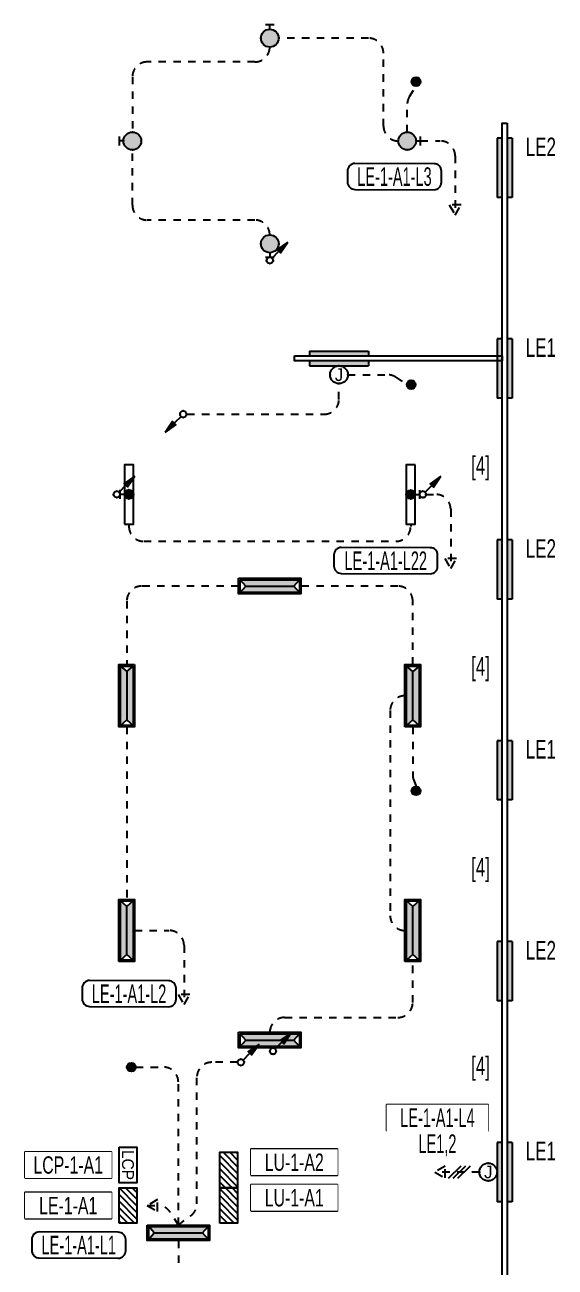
# Model space of a CAD drawing. Header units: millimetres. Extents: x 86947 to 500447, y -530175 to 1059536.
# Drawn here: x 90549 to 101277, y -232832 to -207695 of the extents above; entities that cross this region are included whole.
import ezdxf
from ezdxf.enums import TextEntityAlignment as Align

# ---------------------------------------------------------------- set-up
doc = ezdxf.new("R2010")
doc.units = ezdxf.units.MM
doc.header["$LTSCALE"] = 150
doc.set_wipeout_variables(frame=1)
doc.linetypes.add('D1', pattern=[3, 1, -1, 1])
for name, color, linetype in [('------01 Distribution Panel', 3, 'Continuous'), ('------01 Distribution Panel_UPS_Emgency', 232, 'Continuous'), ('------02 Etc Panel', 3, 'Continuous'), ('------03 Lighting Fixture', 3, 'Continuous'), ('------04 Lighting Switch', 2, 'Continuous'), ('------04 Number of Strands (가닥수)', 1, 'Continuous'), ('-----20 General Symbol', 3, 'Continuous'), ('-----23 Concealed or Exposed Wire', 4, 'D1'), ('-----28 Race Way', 1, 'Continuous')]:
    doc.layers.add(name, color=color, linetype=linetype)
doc.styles.add('ELEC', font='Dotum.ttf')

# ---------------------------------------------------------------- blocks, each defined once
blk = doc.blocks.new('D12')
at = {"linetype": 'Continuous'}
blk.add_lwpolyline([(600, -90), (600, 90), (-600, 90), (-600, -90)], close=True, dxfattribs=at)
blk.add_circle((0, 0), 90, dxfattribs=at)
for p in [(-90, 0), (0, 90), (90, 0), (0, -90)]:
    blk.add_point(p)
blk = doc.blocks.new('E13')
at = {"layer": '------03 Lighting Fixture'}
blk.add_hatch(color=256, dxfattribs=at).paths.add_polyline_path([(-90, 180, 1), (90, 180, 1)])
for p, q in [((90, 0), (-90, 0)), ((0, 90), (0, 0))]:
    blk.add_line(p, q, dxfattribs=at)
blk.add_blockref('D12', (0, 180), dxfattribs=at)
blk = doc.blocks.new('*U13')
h = blk.add_hatch(color=256)
edge = h.paths.add_edge_path()
edge.add_arc((0, -75), 75, 0, 360)
blk.add_circle((0, -75), 75)
blk = doc.blocks.new('D06')
for p, q in [((-75, 0), (0, 0)), ((0, -75), (0, 75))]:
    blk.add_line(p, q)
at = {"linetype": 'Continuous'}
blk.add_circle((-225, 0), 150, dxfattribs=at)
for p in [(-375, 0), (-225, 150), (-75, 0), (-225, -150)]:
    blk.add_point(p)
blk = doc.blocks.new('E06')
blk.add_hatch(color=256).paths.add_polyline_path([(-75, 0, 1), (-375, 0, 1)])
blk.add_blockref('D06', (0, 0))
blk = doc.blocks.new('E17')
h = blk.add_hatch(color=256)
h.paths.add_polyline_path([(600, 100), (-600, 100), (-600, 0), (600, 0)])
h.paths.add_polyline_path([(600, -100), (-600, -100), (-600, -200), (600, -200)])
for p, q in [((-600, 100), (600, 100)), ((-600, 100), (-600, 0)), ((600, 100), (600, 0)), ((600, 100), (600, 0)), ((-600, -100), (-600, -200)), ((-600, -200), (600, -200)), ((600, -100), (600, -200))]:
    blk.add_line(p, q)
blk = doc.blocks.new('벽부 비상등')
h = blk.add_hatch(color=0)
h.dxf.hatch_style = 1
h.paths.add_polyline_path([(0, 488), (-128, 600), (-128, -600), (0, -488)])
h = blk.add_hatch(color=0)
h.dxf.hatch_style = 1
h.paths.add_polyline_path([(128, 600), (0, 488), (0, -488), (128, -600)])
at = {"color": 1}
for p, q in [((-128, 600), (0, 488)), ((0, 488), (128, 600)), ((0, -488), (0, 488)), ((-128, -600), (0, -488)), ((0, -488), (128, -600))]:
    blk.add_line(p, q, dxfattribs=at)
blk.add_lwpolyline([(158, -630), (158, 630), (-158, 630), (-158, -630)], close=True)
blk.add_lwpolyline([(128, -600), (128, 600), (-128, 600), (-128, -600)], close=True, dxfattribs=at)
blk = doc.blocks.new('A02')
h = blk.add_hatch()
h.set_pattern_fill('ANSI31', color=256, scale=25, style=0)
h.set_pattern_definition([(45, (-2000, -19200), (-56.1266, 56.1266), [])])
h.paths.add_polyline_path([(-300, 300), (-300, 0), (300, 0), (300, 300)])
blk.add_lwpolyline([(300, 0), (-300, 0), (-300, 300), (300, 300)], close=True)
blk = doc.blocks.new('A07')
blk.add_lwpolyline([(-300, 0), (-300, 300), (300, 300), (300, 0)], close=True)
at = {"style": 'ELEC'}
blk.add_text('LCP', height=200, dxfattribs=at).set_placement((0, 150), align=Align.MIDDLE)
blk = doc.blocks.new('O01')
blk.add_hatch(color=256).paths.add_polyline_path([(-149, -218), (-218, -149), (-368, -368)])
blk.add_line((-46, -46), (-184, -184))
blk.add_lwpolyline([(-368, -368), (-149, -218), (-218, -149), (-368, -368)])
blk.add_circle((0, 0), 65)
for p in [(-65, 0), (-65, 0), (0, 65), (0, 65), (65, 0), (65, 0), (0, -65), (0, -65)]:
    blk.add_point(p)
blk = doc.blocks.new('O04')
blk.add_circle((0, 0), 150)
for p in [(-150, 0), (0, 150), (150, 0), (0, -150)]:
    blk.add_point(p)
at = {"style": 'ELEC'}
blk.add_text('J', height=214, dxfattribs=at).set_placement((0, 0), align=Align.MIDDLE)
blk = doc.blocks.new('O07')
blk.add_lwpolyline([(0, -100), (173, 0), (0, 100)], close=True)
blk = doc.blocks.new('*U45')
at = {"color": 0}
for p, q in [((-186, -106), (26, 106)), ((-106, -106), (106, 106)), ((-26, -106), (186, 106))]:
    blk.add_line(p, q, dxfattribs=at)

msp = doc.modelspace()

# ---------------------------------------------------------------- linework, layer by layer
at = {"layer": '------01 Distribution Panel', "color": 1}
msp.add_lwpolyline([(97867, -230071), (99922, -230071), (99922, -229546), (97867, -229546)], close=True, dxfattribs=at)
at = {"layer": '------01 Distribution Panel', "color": 1, "elevation": 0}
for points in [[(90549, -231027), (92304, -231027), (92304, -230502), (90549, -230502)], [(95121, -230970), (96876, -230970), (96876, -230445), (95121, -230445)], [(95121, -231690), (96876, -231690), (96876, -231165), (95121, -231165)], [(90549, -231847), (92304, -231847), (92304, -231322), (90549, -231322)]]:
    msp.add_lwpolyline(points, close=True, dxfattribs=at)
at = {"layer": '-----23 Concealed or Exposed Wire'}
for p, q in [((92654, -217795), (92654, -217845)), ((98354, -217797), (98354, -217845)), ((92954, -218145), (98054, -218145)), ((94854, -228687), (94329, -228687)), ((92794, -228785), (93354, -228785)), ((94029, -231549), (94029, -228987)), ((93654, -231980), (93654, -229085)), ((93025, -231585), (93239, -231585)), ((93654, -231980), (93493, -231725)), ((93654, -231980), (93908, -231790)), ((93654, -232295), (93654, -232862))]:
    msp.add_line(p, q, dxfattribs=at)
for points in [[(98104, -210045, -0.414214), (97804, -209745), (97804, -208265, 0.414214), (97504, -207965), (95684, -207965)], [(95504, -208145, -0.414214), (95204, -208445), (93024, -208445, 0.414214), (92724, -208745), (92724, -209865)], [(98284, -209865), (98284, -209306, -0.142226), (98330, -209145), (98464, -208935)], [(98554, -210045), (98954, -210045, -0.414214), (99254, -210345), (99254, -211545)], [(95504, -211945, 0.414214), (95204, -211645), (93024, -211645, -0.414214), (92724, -211345), (92724, -210225)], [(97084, -214775), (97888, -214775, -0.150806), (98057, -214827), (98274, -214975)], [(93832, -215573), (96604, -215573, 0.414214), (96904, -215273), (96904, -214955)], [(98664, -217197), (98864, -217197, -0.414214), (99164, -217497), (99164, -218697)], [(94874, -219052), (92911, -219052, 0.414214), (92611, -219352), (92611, -220640)], [(98396, -220640), (98396, -219352, 0.414214), (98096, -219052), (96134, -219052)], [(98239, -221270, 0.414214), (97939, -221570), (97939, -225720, 0.414214), (98239, -226020)], [(98396, -221900), (98396, -222873, 0.091859), (98416, -222981), (98464, -223105)], [(92769, -226020), (93469, -226020, -0.414214), (93769, -226320), (93769, -227520)], [(95504, -228080, -0.414214), (95804, -227780), (98096, -227780, 0.414214), (98396, -227480), (98396, -226650)]]:
    msp.add_lwpolyline(points, format="xyb", dxfattribs=at)
for points in [[(92611, -221900), (92611, -225390)], [(99744, -230907), (98844, -230907)]]:
    msp.add_lwpolyline(points, dxfattribs=at)
for centre, start, end in [((92954, -217845), 180, 270), ((98054, -217845), 270, 0), ((94329, -228987), 90, 180), ((93354, -229085), 0, 90), ((93239, -231885), 32.2128, 90), ((93729, -231549), 306.7562, 0)]:
    msp.add_arc(centre, 300, start, end, dxfattribs=at)
at = {"layer": '-----28 Race Way', "elevation": 0}
msp.add_lwpolyline([(100304, -209687), (100304, -248063), (100204, -248063), (100204, -209687)], close=True, dxfattribs=at)
at = {"layer": '-----28 Race Way'}
msp.add_lwpolyline([(96004, -214395), (100204, -214395), (100204, -214495), (96004, -214495)], close=True, dxfattribs=at)
at = {"color": 1, "linetype": 'Continuous'}
for points in [[(97076, -210875, 0.414214), (97226, -211025), (98826, -211030, 0.414214), (98976, -210880), (98976, -210655, 0.414214), (98826, -210505), (97226, -210500, 0.414214), (97076, -210650)], [(96800, -218645, 0.414214), (96950, -218795), (98750, -218800, 0.414214), (98900, -218650), (98900, -218425, 0.414214), (98750, -218275), (96950, -218270, 0.414214), (96800, -218420)], [(91707, -227407, 0.414214), (91857, -227557), (93457, -227562, 0.414214), (93607, -227412), (93607, -227187, 0.414214), (93457, -227037), (91857, -227032, 0.414214), (91707, -227182)], [(90689, -232495, 0.414214), (90839, -232645), (92439, -232650, 0.414214), (92589, -232500), (92589, -232275, 0.414214), (92439, -232125), (90839, -232120, 0.414214), (90689, -232270)]]:
    msp.add_lwpolyline(points, format="xyb", close=True, dxfattribs=at)

# ---------------------------------------------------------------- block references
at = {"layer": '------01 Distribution Panel', "xscale": 1.2, "yscale": 1.2, "zscale": 1.2, "rotation": 270}
msp.add_blockref('A02', (92454, -231585), dxfattribs=at)
at = {"layer": '------01 Distribution Panel_UPS_Emgency', "xscale": 1.2, "yscale": 1.2, "zscale": 1.2, "rotation": 270}
for p in [(94494, -230865), (94494, -231585)]:
    msp.add_blockref('A02', p, dxfattribs=at)
at = {"layer": '------02 Etc Panel', "xscale": 1.2, "yscale": 1.2, "zscale": 1.2, "rotation": 270}
msp.add_blockref('A07', (92454, -230765), dxfattribs=at)
at = {"layer": '------03 Lighting Fixture', "xscale": 1.2, "yscale": 1.2, "zscale": 1.2}
for p, rotation in [((95504, -207695), 89.99999999999999), ((92454, -210045), 180), ((95504, -212395), 270)]:
    msp.add_blockref('E06', p, dxfattribs=dict(at, rotation=rotation))
msp.add_blockref('E06', (98554, -210045), dxfattribs=at)
at = {"layer": '------03 Lighting Fixture', "color": 3, "rotation": 270}
for p in [(100304, -210587), (100304, -214651), (100304, -218715), (100304, -222779), (100304, -226843), (100304, -230907)]:
    msp.add_blockref('E17', p, dxfattribs=at)
at = {"layer": '------03 Lighting Fixture', "color": 3}
msp.add_blockref('E17', (96904, -214395), dxfattribs=at)
at = {"layer": '------03 Lighting Fixture'}
for p, rotation in [((92474, -217195), 270), ((98534, -217197), 89.99999999999999)]:
    msp.add_blockref('E13', p, dxfattribs=dict(at, rotation=rotation))
at = {"layer": '------03 Lighting Fixture', "xscale": -1}
for p, rotation in [((95504, -219052), 270), ((92611, -221270), 180), ((95504, -228237), 270), ((93654, -232137), 270)]:
    msp.add_blockref('벽부 비상등', p, dxfattribs=dict(at, rotation=rotation))
for p in [(98396, -221270), (92611, -226020), (98396, -226020)]:
    msp.add_blockref('벽부 비상등', p, dxfattribs=at)
at = {"layer": '------04 Lighting Switch', "xscale": 1.2, "yscale": 1.2, "zscale": 1.2, "rotation": 270}
for p in [(98554, -208845), (98454, -214975), (98554, -223195)]:
    msp.add_blockref('*U13', p, dxfattribs=at)
at = {"layer": '------04 Lighting Switch', "xscale": 1.2, "yscale": 1.2, "zscale": 1.2}
msp.add_blockref('*U13', (92704, -228695), dxfattribs=at)
at = {"layer": '------04 Number of Strands (가닥수)', "xscale": 1.2, "yscale": 1.2, "zscale": 1.2}
msp.add_blockref('*U45', (99342, -230907), dxfattribs=at)
at = {"layer": '-----20 General Symbol', "rotation": 180}
for p in [(95504, -212460), (92409, -217195), (98599, -217197), (95569, -228460), (94919, -228687)]:
    msp.add_blockref('O01', p, dxfattribs=at)
at = {"layer": '-----20 General Symbol', "xscale": 1.2, "yscale": 1.2, "zscale": 1.2}
for p in [(96904, -214775), (99924, -230907)]:
    msp.add_blockref('O04', p, dxfattribs=at)
at = {"layer": '-----20 General Symbol'}
msp.add_blockref('O01', (93754, -215573), dxfattribs=at)
at = {"layer": '-----23 Concealed or Exposed Wire', "xscale": 1.199999999953434, "yscale": 1.199999999953434, "zscale": 1.199999999953434}
for p, rotation in [((99254, -211337), 270), ((99164, -218490), 270), ((93769, -227312), 270), ((99051, -230907), 180), ((93233, -231585), 180)]:
    msp.add_blockref('O07', p, dxfattribs=dict(at, rotation=rotation))

# ---------------------------------------------------------------- texts
at = {"layer": '------04 Lighting Switch', "style": 'ELEC', "width": 0.7}
for s, p in [('LE2', (100988, -210161)), ('LE1', (100988, -214225)), ('LE2', (100988, -218289)), ('LE1', (100988, -222353)), ('LE2', (100988, -226417)), ('LE1', (100988, -230481))]:
    msp.add_text(s, height=375, dxfattribs=at).set_placement(p, align=Align.MIDDLE)
at = {"layer": '-----28 Race Way', "style": 'ELEC', "width": 0.7}
for p in [(99767, -216657), (99767, -220721), (99767, -224785), (99767, -228806)]:
    msp.add_text('[4]', height=375, dxfattribs=at).set_placement(p, align=Align.MIDDLE)
at = {"linetype": 'Continuous', "style": 'ELEC', "width": 0.6}
for s, p in [('LE-1-A1-L3', (98026, -210765)), ('LE-1-A1-L22', (97850, -218535)), ('LE-1-A1-L2', (92657, -227297)), ('LE-1-A1-L1', (91639, -232385))]:
    msp.add_text(s, height=375, dxfattribs=at).set_placement(p, align=Align.MIDDLE)

# ---------------------------------------------------------------- next in the draw order: wipeouts: each hides what was drawn before it
at = {"color": 1}
for points in [[(97867, -230071), (99922, -230071), (99922, -229546), (97867, -229546)], [(90549, -231027), (92304, -231027), (92304, -230502), (90549, -230502)], [(95121, -230970), (96876, -230970), (96876, -230445), (95121, -230445)], [(95121, -231690), (96876, -231690), (96876, -231165), (95121, -231165)], [(90549, -231847), (92304, -231847), (92304, -231322), (90549, -231322)]]:
    msp.add_wipeout(points, dxfattribs=at)

# ---------------------------------------------------------------- next in the draw order: texts
at = {"layer": '------01 Distribution Panel', "style": 'ELEC', "width": 0.7}
for s, p in [('LCP-1-A1', (91426, -230765)), ('LE-1-A1', (91426, -231585))]:
    msp.add_text(s, height=350, dxfattribs=at).set_placement(p, align=Align.MIDDLE_CENTER)
at = {"layer": '------01 Distribution Panel_UPS_Emgency', "style": 'ELEC', "width": 0.7}
for s, p in [('LU-1-A2', (95999, -230708)), ('LU-1-A1', (95999, -231428))]:
    msp.add_text(s, height=350, dxfattribs=at).set_placement(p, align=Align.MIDDLE_CENTER)

# ---------------------------------------------------------------- next in the draw order: wipeouts: each hides what was drawn before it
at = {"color": 1}
msp.add_wipeout([(97867, -230596), (99922, -230596), (99922, -230071), (97867, -230071)], dxfattribs=at)

# ---------------------------------------------------------------- next in the draw order: texts
at = {"style": 'ELEC', "width": 0.6}
for s, p in [('LE-1-A1-L4', (98895, -229808)), ('LE1,2', (98895, -230333))]:
    msp.add_text(s, height=375, dxfattribs=at).set_placement(p, align=Align.MIDDLE_CENTER)

doc.saveas('drawing.dxf')
